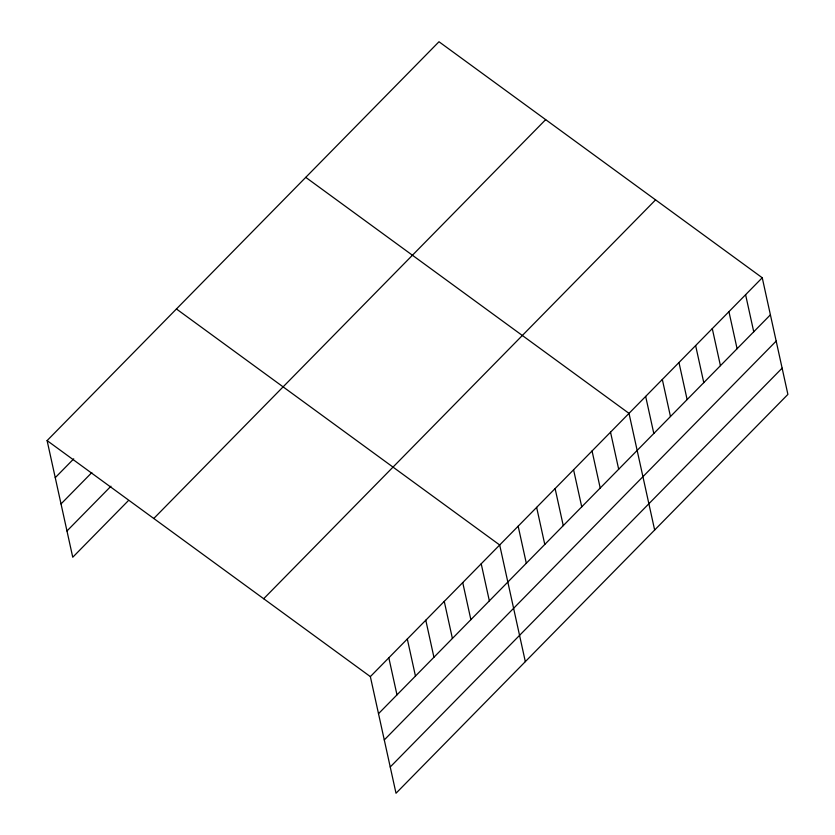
<?xml version="1.0" encoding="UTF-8"?>
<svg xmlns="http://www.w3.org/2000/svg" width="835" height="835" viewBox="0 0 835 835"><rect width="100%" height="100%" fill="white"/><g stroke="black" fill="none" stroke-linecap="round" stroke-linejoin="round"><path stroke-width="1.25" d="M47.104 440.598L438.991 41.75L762.251 277.763L787.896 394.402L396.009 793.25L370.354 676.611L47.104 440.598L72.749 557.237L128.172 500.833M55.256 477.662L73.73 458.853M61.028 503.923L91.819 472.579M66.977 530.976L110.961 486.21M153.776 518.483L545.672 119.635M263.683 598.726L655.579 199.878M370.354 676.611L762.251 277.763M378.505 713.674L770.402 314.826M384.277 739.935L776.174 341.087M390.227 766.989L782.124 368.141M305.756 177.354L629.005 413.367L654.65 530.016M176.425 308.971L499.685 544.984L525.33 661.633M745.592 294.713L753.744 331.777M728.934 311.664L737.086 348.727M712.286 328.614L720.428 365.678M695.628 345.565L703.78 382.628M678.97 362.515L687.121 399.579M662.322 379.466L670.463 416.529M645.664 396.416L653.815 433.48M610.531 432.175L618.683 469.239M592.057 450.973L600.208 488.037M573.582 469.781L581.734 506.845M555.108 488.579L563.26 525.643M536.634 507.377L544.785 544.451M518.159 526.186L526.311 563.249M481.211 563.792L489.352 600.856M462.736 582.59L470.877 619.653M444.262 601.398L452.403 638.462M425.787 620.196L433.929 657.26M407.313 639.005L415.454 676.068M388.828 657.803L396.98 694.866"/></g></svg>
